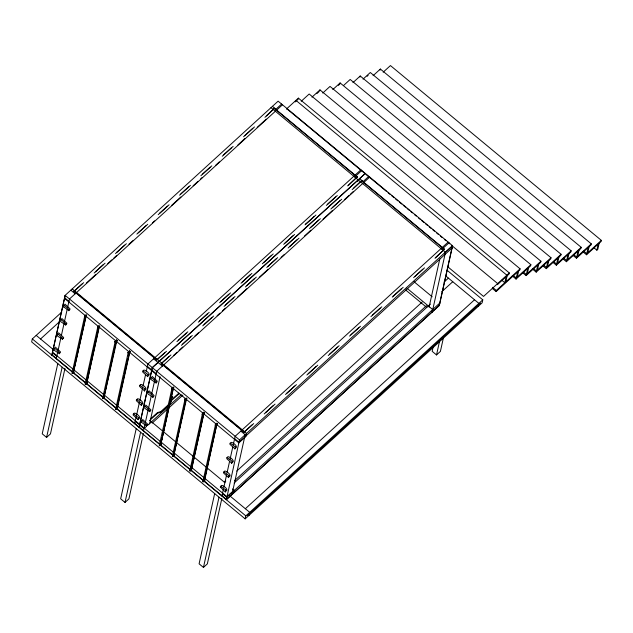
<?xml version="1.0" encoding="UTF-8"?>
<svg xmlns="http://www.w3.org/2000/svg" width="633" height="633" viewBox="0 0 633 633"><rect width="100%" height="100%" fill="white"/><g stroke="black" fill="none" stroke-linecap="round" stroke-linejoin="round"><path stroke-width="0.95" d="M61.741 312.093L32.315 338.924L31.65 341.907L245.169 518.87L482.117 302.835L482.781 299.844L447.064 270.251M51.874 355.137L65.128 295.366L278.116 101.169L452.587 245.77L439.334 305.541L226.345 499.738L239.503 439.895L452.5 245.699L451.97 248.089L238.973 442.285L234.621 438.677M56.234 358.745L57.73 351.995M58.157 350.073L60.934 337.539M61.361 335.609L67.13 309.584M67.557 307.654L69.48 298.982L282.476 104.785M59.265 353.728L59.447 352.937M62.445 339.383L62.627 338.592M65.626 325.038L65.8 324.246M68.807 310.7L68.981 309.901M57.793 363.579L42.229 433.803L46.581 437.419L50.466 433.874L64.97 368.461M164.809 352.621L156.747 359.963L73.95 291.346L83.698 282.658M46.581 437.419L62.153 367.187M85.922 315.234C87.805 316.397 85.123 313.295 86.08 315.558L73.293 372.979L86.215 315.859L85.779 316.674L86.104 316.263M86.349 383.092L87.132 383.408L86.341 382.617L98.598 327.245M98.946 327.348L86.816 383.012L99.381 326.557M104.176 395.142L105.023 391.321M105.45 389.414L106.297 385.592M106.716 383.685L107.563 379.871M107.99 377.956L108.836 374.143M109.256 372.236L110.102 368.414M110.53 366.507L111.368 362.693M111.796 360.778L112.642 356.965M113.062 355.058L113.908 351.236M114.336 349.329L115.182 345.515M115.602 343.6L116.337 340.601M116.266 340.681L104.097 397.152L104.603 397.809L103.63 397.271M116.812 341.005L103.796 398.26M120.215 392.61L116.828 407.881L117.675 408.649L116.852 408.372M120.634 390.703L121.481 386.882M121.908 384.975L122.755 381.161M123.174 379.254L124.021 375.432M124.448 373.525L125.294 369.704M125.714 367.797L126.56 363.983M126.98 362.068L127.826 358.254M128.254 356.347L129.1 352.526M128.847 351.687L128.396 351.995L129.67 351.655L116.868 409.1L117.2 408.689M117.374 408.269L129.884 351.837M138.223 419.624L133.159 415.058L133.254 414.109M141.404 405.278L136.34 400.713L136.435 399.771M144.577 390.941L139.513 386.367L139.616 385.426M147.758 376.595L142.694 372.022L142.797 371.08M133.99 413.887C133.294 410.849 142.488 417.242 138.872 418.745M137.171 399.542C136.475 396.503 145.669 402.897 142.053 404.4M140.352 385.196C139.656 382.158 148.85 388.551 145.226 390.055M143.533 370.851C142.805 367.923 151.809 373.834 148.502 375.788M134.671 423.754L139.371 402.548M139.798 400.618L142.575 388.084M143.003 386.154L145.566 374.586M146.207 371.698L147.916 363.983L360.913 169.786M138.041 419.671L138.674 417.566M141.222 405.326L141.855 403.221M144.395 390.98L145.036 388.876M147.576 376.635L148.217 374.538M136.23 428.581L120.658 498.812L125.017 502.42L128.903 498.883L143.406 433.463M139.023 427.362L152.276 367.599L365.273 173.402M139.118 427.441L152.355 367.662L365.36 173.474M125.017 502.42L140.589 432.197M156.747 359.963L166.487 351.275M143.462 431.041L144.957 424.3M145.384 422.369L151.16 396.345M151.588 394.414L156.715 371.278L369.704 177.082M146.5 426.025L146.674 425.234M149.681 411.679L149.855 410.888M152.862 397.342L153.036 396.543M156.042 382.997L156.216 382.205M252.037 424.917L243.974 432.268L161.186 363.651L170.926 354.955M149.57 423.936L160.046 376.706M160.853 444.872L160.529 445.284L173.45 388.156L172.999 387.705L172.049 388.179L173.315 387.863L160.837 444.176L168.948 405.888M169.367 403.981L170.214 400.167M170.641 398.252L171.488 394.438M171.907 392.531L172.754 388.709M173.766 453.948L185.406 401.457M173.925 455L186.07 398.537L185.121 399.012L186.039 398.592L186.521 398.988L173.6 456.116L173.925 455.705M190.857 469.567L191.839 470.113L190.984 469.346L203.565 412.898L203.976 413.381L191.356 470.153M191.483 469.757L203.85 413.088L202.552 413.46L203.47 413.04L203.953 413.436L203.51 414.251L203.842 413.84M266.358 115.926L274.485 108.275L357.281 176.892L348.166 185.556M204.079 480.669L204.91 480.945L204.071 480.194L216.328 424.83M216.913 424.68L216.589 425.091L216.897 423.952L204.103 481.397L204.427 480.985M204.609 480.566L216.89 423.975M451.978 245.699L497.657 283.56L497.411 284.676L509.067 274.049L509.312 272.934L298.404 98.131L298.159 99.246L295.239 101.905M214.666 493.59L199.094 563.821L203.454 567.429L207.339 563.884L221.843 498.472M220.316 487.204L220.49 486.413M228.632 477.583L223.568 473.009L223.671 472.068M231.813 463.237L226.749 458.664L226.851 457.722M234.993 448.892L229.929 444.319L230.032 443.377M221.234 486.271C220.419 483.011 229.732 489.538 226.1 491.042M224.406 471.925C223.591 468.665 232.912 475.193 229.281 476.704M227.579 457.493C226.883 454.462 236.085 460.848 232.461 462.359M230.76 443.155C230.064 440.117 239.258 446.502 235.642 448.014M203.454 567.429L219.018 497.206M221.898 496.05L223.394 489.301M223.821 487.378L226.598 474.845M227.025 472.914L229.589 461.346M230.016 459.416L232.802 446.89M233.229 444.959L235.152 436.279L448.14 242.091M225.451 491.928L225.91 489.863M228.45 477.622L229.091 475.518M231.631 463.285L232.271 461.18M234.811 448.939L235.444 446.835M243.974 432.268L253.722 423.572M319.712 91.002L319.966 89.886L530.873 264.689L530.628 265.805L516.061 279.082L512.255 275.933M231.939 494.484L245.185 434.713L240.825 431.105M233.355 493.186L234.02 490.203L232.501 488.945M532.385 268.985L536.198 272.135L550.765 258.857L551.011 257.742L340.103 82.939L339.85 84.054L338.394 85.384M245.169 518.87L245.826 515.879L482.781 299.844M249.054 515.325L249.711 512.342L229.201 495.338M359.987 77.107L360.232 75.992L571.148 250.795L570.895 251.91L556.328 265.195L553.289 262.663M380.124 70.16L380.37 69.044L591.285 243.847L591.032 244.963L576.465 258.248L573.419 255.716M357.819 181.465L358.167 179.875M353.594 188.223L361.72 180.571L444.508 249.188L435.401 257.853M429.095 307.124L439.777 258.921M432.149 311.942L432.679 309.545L406.916 288.197M444.872 254.561L445.403 252.171M432.236 312.014L445.49 252.243L452.587 245.77M452.468 245.667L439.215 305.438L439.777 303.072L226.788 497.269L222.428 493.661M433.019 347.477L432.165 351.323L436.517 354.939L440.402 351.394L443.606 336.962M436.517 354.939L439.508 341.464M478.231 306.38L478.896 303.389L445.466 275.679M492.292 288.426L496.098 291.584L496.343 290.46L520.081 268.819L309.173 94.016L301.261 101.233M506.155 276.708L504.817 282.737L501.771 280.213M505.783 281.859L507.12 275.822M516.061 279.082L517.644 271.937M517.28 277.08L518.617 271.051M520.081 268.819L519.835 269.935L496.098 291.584M522.32 272.459L526.126 275.608L527.716 268.463M527.344 273.606L528.682 267.577M536.198 272.135L537.781 264.99M537.417 270.133L538.754 264.103M322.751 93.051L330.03 86.412L540.938 261.215L540.693 262.331L526.126 275.608M542.457 265.512L546.263 268.669L547.846 261.516M547.482 266.659L548.819 260.63M556.328 265.195L557.918 258.042M557.554 263.186L558.892 257.156M343.616 85.439L350.168 79.465L561.075 254.268L560.83 255.384L546.263 268.669M562.595 258.565L566.4 261.722L567.983 254.569M567.619 259.712L568.956 253.683M576.465 258.248L578.056 251.095M577.684 256.238L579.021 250.209M363.018 79.157L370.305 72.518L581.213 247.321L580.967 248.437L566.4 261.722M582.732 251.618L586.538 254.775L588.12 247.622M587.756 252.765L589.094 246.735M593.809 247.653L596.848 250.177L598.185 244.148M599.158 243.262L597.821 249.291L596.848 250.177M383.155 72.209L390.442 65.571L601.35 240.374L601.105 241.489L586.538 254.775M51.835 355.105L65.175 295.405M68.997 310.676L63.704 306.926M63.656 307.092L64.162 304.869M65.816 325.022L60.531 321.548L60.982 319.214M62.643 339.367L57.35 335.894L57.801 333.559M59.462 353.712L54.169 350.239L54.62 347.905M99.175 327.103L98.851 327.506L99.286 326.691L98.811 326.296L97.893 326.715L98.906 326.161M86.697 383.408L86.365 383.82L86.808 383.005M116.607 341.543L116.282 341.955L116.591 340.823L115.317 341.155L116.235 340.736M129.789 351.972L129.354 352.787L129.654 351.679M142.916 370.819L148.035 374.578M139.735 385.165L144.854 388.923M136.554 399.51L141.673 403.268M133.373 413.855L138.492 417.614M156.232 382.973L150.947 379.499L151.39 377.165M153.051 397.318L147.766 393.845L148.209 391.511M149.871 411.664L144.585 408.19L145.028 405.856M146.69 426.009L141.396 422.258M141.349 422.417L141.847 420.201M173.339 388.567L173.007 388.971L173.545 388.021M186.411 399.399L186.086 399.811L186.616 398.853M230.143 443.116L235.27 446.882M226.962 457.461L232.089 461.22M223.781 471.807L228.909 475.565M220.395 487.094L225.269 491.968M220.608 486.152L225.728 489.91M84.387 316.785L85.265 315.448M97.466 327.617L98.337 326.28M114.889 342.065L115.768 340.728M127.969 352.897L128.839 351.56M171.622 389.081L172.493 387.744M184.694 399.914L185.564 398.576M202.125 414.362L202.995 413.025M215.196 425.194L216.067 423.857M95.488 274.706L86.404 283.086M244.931 138.453L237.897 144.957M182.723 347.011L179.115 350.389M225.419 308.081L222.539 310.795M310.811 230.222L304.465 236.101M332.167 210.749L323.075 219.129M84.403 316.5L84.711 315.875M97.474 327.332L97.783 326.715M114.905 341.78L115.214 341.155M127.977 352.613L128.285 351.995M171.638 388.797L171.947 388.179M184.709 399.637L185.018 399.012M202.141 414.077L202.449 413.452M215.212 424.909L215.521 424.292M86.246 315.804L85.764 315.4L84.814 315.883L86.31 315.725M173.315 387.863C172.318 385.307 175.04 388.828 173.157 387.531M64.954 304.109L70.049 308.872L69.717 309.853M61.773 318.454L66.869 323.218L66.536 324.199M58.592 332.8L63.688 337.563L63.355 338.544M55.411 347.145L60.507 351.908L60.182 352.89M152.181 376.413L157.277 381.169L156.952 382.15M149 390.751L154.096 395.514L153.772 396.495M145.827 405.096L150.923 409.86L150.591 410.841M142.647 419.442L147.742 424.205L147.41 425.186M191.031 470.564L191.356 470.153M116.425 340.514L116.282 340L117.247 340.791L116.345 339.921L116.978 340.926M186.949 398.766C185.778 397.081 186.284 398.727 186.221 398.371L186.711 398.766M99.816 326.351C98.542 325.053 99.025 326.248 98.985 326.074L99.547 326.486M204.475 413.088L203.573 412.225L204.332 413.238L203.517 412.297L203.66 412.811M85.463 315.653L84.513 316.991L72.035 373.296L73.017 373.264M85.835 315.321L73.254 371.769L73.737 372.164M85.74 315.843L85.138 316.587L84.656 316.191M98.534 326.493L97.585 327.823L85.107 384.136L86.088 384.096M98.819 326.683L98.21 327.419L97.727 327.024M115.966 340.934L115.016 342.271L102.538 398.576L103.519 398.545M116.243 341.124L115.641 341.867L115.159 341.472M129.037 351.774L128.088 353.103L115.61 409.409L116.591 409.377M129.322 351.964L128.713 352.7L128.23 352.304M172.69 387.958L171.749 389.287L159.263 445.592L160.244 445.561M172.975 388.148L172.366 388.884L171.883 388.488M185.762 398.79L184.82 400.127L172.334 456.433L173.315 456.393M186.047 398.98L185.437 399.724L184.955 399.32M203.193 413.238L202.251 414.568L189.765 470.873L190.747 470.841M203.478 413.42L202.869 414.164L202.386 413.768M216.264 424.07L215.323 425.4L202.837 481.713L203.818 481.673M216.549 424.26L215.94 424.996L215.457 424.601M94.151 273.029L105.046 263.193M115.499 253.564L126.394 243.729M136.847 234.099L147.742 224.264M158.195 214.634L169.09 204.799M179.543 195.17L190.446 185.334M200.89 175.705L211.794 165.87M222.246 156.24L233.142 146.405M243.594 136.775L254.49 126.94M264.942 117.311L274.485 108.275M176.939 341.646L187.835 331.811M198.287 322.181L209.191 312.346M181.378 345.325L192.274 335.49M219.643 302.716L230.539 292.881M202.726 325.86L213.63 316.025M240.991 283.252L251.887 273.416M224.082 306.396L234.978 296.56M262.339 263.787L273.234 253.952M245.43 286.931L256.325 277.096M283.687 244.322L294.582 234.487M266.778 267.466L277.673 257.631M305.035 224.857L315.93 215.022M288.126 248.001L299.021 238.166M326.383 205.393L337.278 195.557M309.474 228.537L320.369 218.701M347.731 185.92L357.281 176.892M330.822 209.072L341.717 199.237M352.17 189.607L361.72 180.571M264.175 413.942L275.07 404.107M285.523 394.478L296.418 384.642M306.87 375.013L317.766 365.178M328.218 355.548L339.114 345.713M349.566 336.083L360.47 326.248M370.922 316.619L381.818 306.783M392.27 297.154L403.166 287.319M413.618 277.689L424.514 267.854M434.966 258.224L444.508 249.188M95.456 271.771L103.456 264.483M116.804 252.306L124.709 245.074M138.16 232.841L146.065 225.609M159.508 213.376L167.413 206.144M180.856 193.912L188.848 186.624M178.253 340.388L186.244 333.1M199.601 320.923L207.505 313.691M182.692 344.067L190.683 336.78M220.949 301.458L228.853 294.226M204.04 324.602L211.944 317.37M242.297 281.994L250.201 274.754M225.388 305.138L233.292 297.906M263.644 262.529L271.644 255.241M246.735 285.673L254.64 278.441M268.083 266.208L276.083 258.921M265.48 412.684L273.48 405.397M286.836 393.22L294.733 385.988M308.184 373.755L316.089 366.523M329.532 354.29L337.436 347.058M350.88 334.825L358.871 327.538M86.602 315.661L86.476 315.645M129.725 351.592C130.92 351.893 129.29 351.813 129.417 350.761C131.435 352.486 128.562 350.714 129.448 351.268M173.83 387.958L173.624 387.934M216.953 423.888C218.512 424.632 215.988 422.274 216.731 423.643M116.733 255.416L113.916 258.003M169.953 404.044L171.195 400.831L179.092 393.718M202.125 177.564L200.677 178.894M73.95 291.346L82.013 284.003M202.315 174.32L210.109 167.207M223.663 154.856L231.456 147.742M245.011 135.391L252.804 128.277M281.606 104.065L275.925 109.24L272.396 106.312M107.752 263.621L111.859 259.878M133.278 240.342L128.942 244.203M152.537 222.792L154.618 220.885M180.84 196.982L171.844 205.179M193.144 185.762L197.939 181.394M215.869 165.047L219.295 161.921M257.196 127.368L266.232 119.123M286.472 109.011L298.404 98.131M40.552 338.987L59.534 321.691M311.95 97.189L319.966 89.886M316.801 93.66L318.985 91.666M332.816 89.577L340.103 82.939M352.953 82.63L360.232 75.992M367.14 76.292L368.113 75.406M373.09 75.683L380.37 69.044M354.686 176.987L361.783 170.514M285.103 242.937L292.905 235.824M314.253 216.359L305.913 223.963L306.269 223.338M327.807 204.008L335.601 196.895M161.186 363.651L169.248 356.3M289.542 246.617L297.336 239.511M310.89 227.152L318.692 220.047M332.246 207.687L340.04 200.582M368.833 176.362L363.152 181.536L359.623 178.609M173.632 355.39L177.058 352.264M194.98 335.917L198.406 332.8M217.135 315.717L219.841 313.256M237.676 296.988L246.72 288.751M259.158 277.404L268.068 269.286M281.06 257.441L284.486 254.316M344.423 199.664L349.289 195.225M350.682 193.959L353.467 191.427M171.266 397.872L172.73 396.543M171.203 398.173L172.659 396.844M150.456 418.967L157.372 412.676L161.004 411.442L168.568 404.55M170.57 400.626L178.917 393.109M149.53 420.573L157.585 413.23L161.043 412.162L167.895 405.919M169.953 403.039L171.408 401.71M146.183 426.658L143.992 428.652L135.201 421.364M147.639 425.329L168.061 406.71M169.525 405.381L181.196 394.739M152.213 423.066L167.531 409.1M168.995 407.771L182.85 395.134M441.913 249.283L449.011 242.811M372.339 315.234L380.132 308.129M401.48 288.664L393.14 296.26L393.497 295.635M415.034 276.305L422.828 269.199M224.319 482.401L225.783 481.072M236.726 471.087L422.116 302.068M444.018 282.104L448.393 278.109M234.519 480.692L426.476 305.676M441.802 291.702L452.753 281.717M234.099 483.019L430.313 304.117M234.02 490.203L226.923 496.676L52.539 352.146M226.258 499.659L439.405 305.241M245.359 508.726L474.536 299.781M509.312 272.934L483.549 296.426L447.76 266.77M247.44 515.602L480.51 303.112M530.873 264.689L516.306 277.966L513.26 275.442M540.938 261.215L526.379 274.493L523.333 271.968M551.011 257.742L536.444 271.019L533.397 268.495M561.075 254.268L546.508 267.545L543.462 265.021M571.148 250.795L556.581 264.072L553.535 261.548M581.213 247.321L566.646 260.598L563.599 258.074M591.285 243.847L576.718 257.125L573.672 254.601M601.35 240.374L586.783 253.651L583.737 251.127M85.866 382.72L85.408 383.02L85.866 382.72M72.534 372.869L72.17 373.446L72.716 373.154M85.605 383.701L85.249 384.278L85.787 383.986M104.247 397.461L103.828 397.033M103.037 398.149L102.673 398.727L103.219 398.434M116.899 407.866L117.469 408.19M116.108 408.981L115.752 409.559L116.29 409.266M159.761 445.165L159.405 445.743L159.943 445.45M172.841 455.997L172.477 456.575L173.015 456.282M191 469.362L191.388 469.425M190.264 470.446L189.908 471.023L190.446 470.73M203.343 481.278L202.979 481.855L203.517 481.563M160.497 444.081L160.829 444.168M69.211 309.735L64.115 305.027M66.03 324.08L60.934 319.372M62.849 338.426L57.753 333.718M59.668 352.771L54.573 348.063M156.438 382.031L151.35 377.331M153.257 396.377L148.169 391.669M150.076 410.722L144.989 406.014M146.903 425.067L141.808 420.359M73.887 372.077C72.795 371.049 75.295 373.945 73.127 371.99M160.505 444.556C162.238 445.759 159.548 442.514 161.336 444.833M73.404 371.69L73.65 371.84M160.632 443.986L160.885 444.137M103.907 396.97L103.772 397.065M116.986 407.794L117.319 408.293M86.325 382.601L86.816 383.012M204.055 480.178L204.696 480.494M86.42 382.49L87.172 383.369L86.721 382.68M204.214 480.091L204.554 480.597M98.835 326.24L99.318 326.636M173.711 454.81L174.407 455.665L173.426 455.127M295.943 100.378L506.851 275.173M286.749 108.757L364.41 173.126M365.937 174.384L386.494 191.427M388.013 192.685L390.3 194.576M391.827 195.842L394.106 197.733M395.633 198.999L397.912 200.89M399.439 202.149L401.726 204.048M403.245 205.306L405.531 207.205M407.051 208.463L409.337 210.354M410.857 211.62L412.384 212.878M414.662 214.777L416.19 216.035M418.476 217.926L419.995 219.192M421.523 220.45L423.801 222.349M425.329 223.607L427.607 225.498M429.134 226.764L431.421 228.655M432.94 229.921L434.46 231.18M436.746 233.071L438.273 234.337M440.552 236.228L442.079 237.494M444.358 239.385L445.885 240.643M448.172 242.542L449.691 243.8M492.537 287.311L496.343 290.46M274.421 108.575L357.21 177.193M361.649 180.872L444.445 249.489M271.019 107.642L445.49 252.243M414.014 281.725L432.204 296.798M405.626 289.954L426.848 307.543M72.225 288.893L246.609 433.423L245.944 436.406L238.847 442.886L64.463 298.357M74.021 291.053L156.81 359.671M161.249 363.35L244.045 431.967M70.801 290.191L75.161 293.799M153.597 358.808L162.396 366.096M65.128 295.366L239.503 439.895M64.598 297.755L68.95 301.371M147.386 366.372L156.185 373.668M149.902 420.486L162.024 430.535M163.543 431.793L224.921 482.663M36.2 335.379L53.67 349.867M52.404 352.747L56.764 356.355M51.938 354.836L226.408 499.437M32.315 338.924L245.826 515.879M216.082 423.983L215.624 424.292L216.082 423.991M116.369 408L115.91 408.301L116.369 408M160.022 444.184L159.563 444.485L160.022 444.184M173.094 455.016L172.635 455.317L173.094 455.016M203.597 480.297L203.138 480.597L203.597 480.297"/></g></svg>
